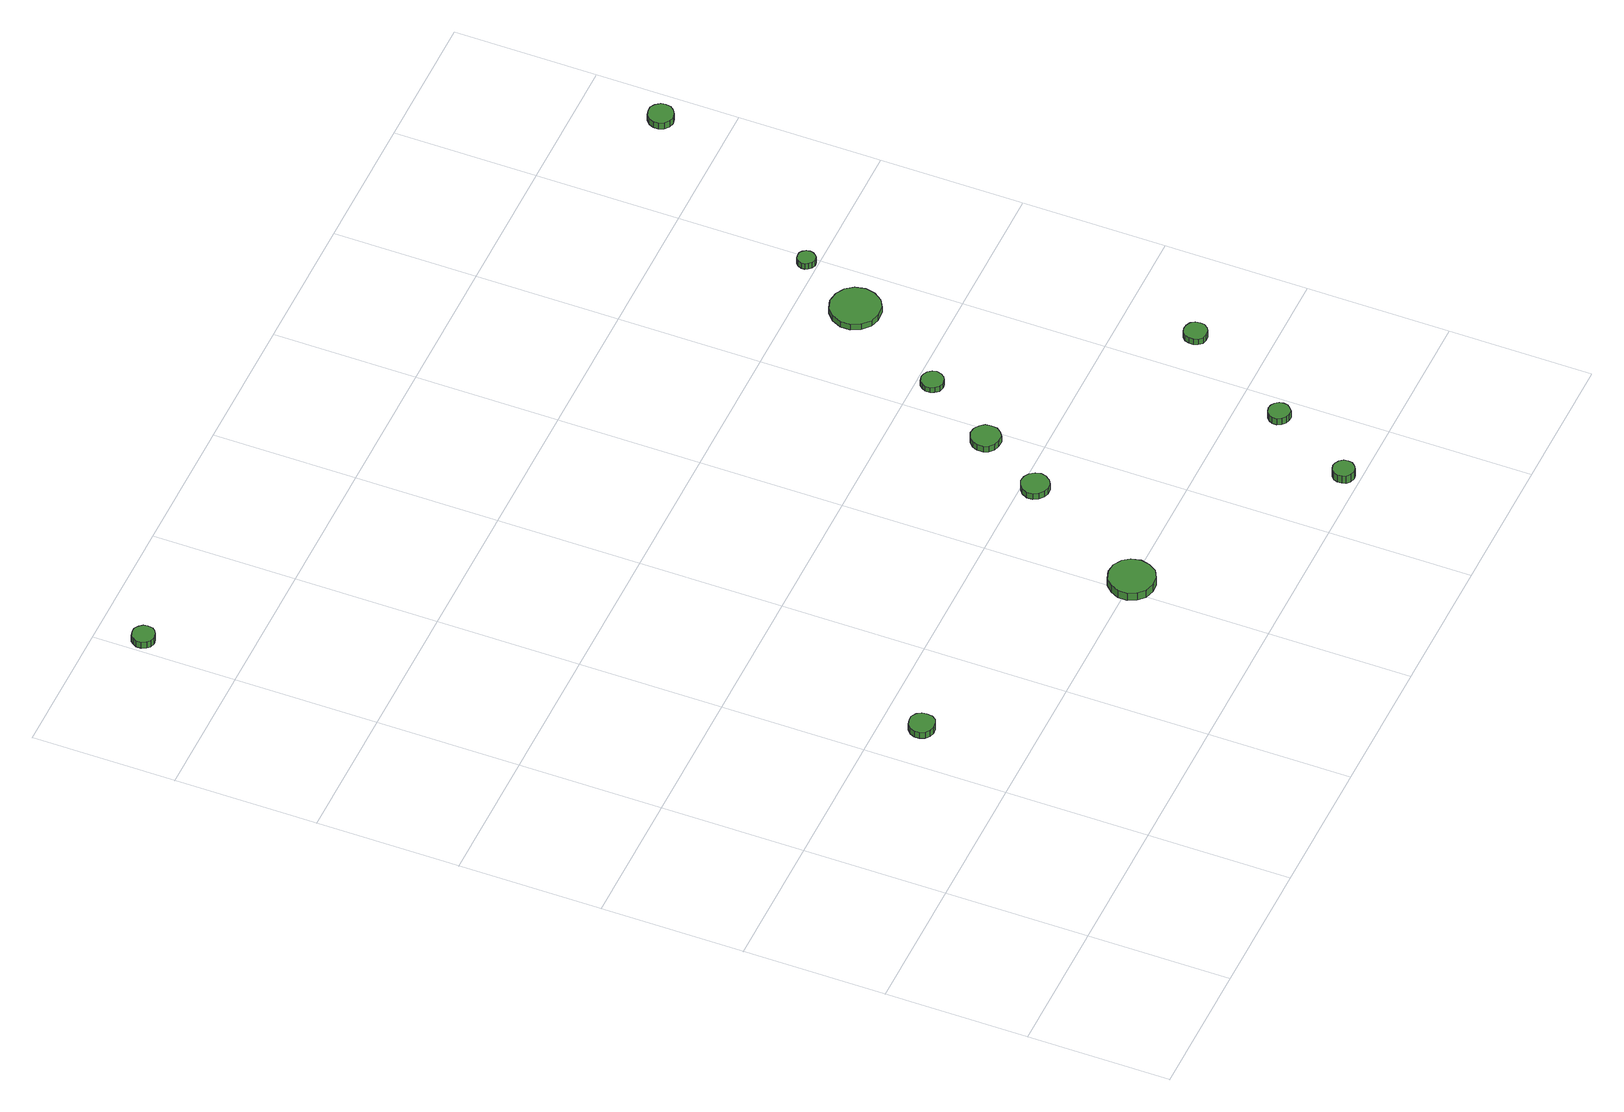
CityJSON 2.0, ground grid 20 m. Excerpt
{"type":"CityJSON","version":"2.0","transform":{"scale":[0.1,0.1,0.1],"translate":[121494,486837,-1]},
"CityObjects":{
"tree1":{"type":"SolitaryVegetationObject","attributes":{"function":"something"},"geometry":[{"type":"MultiSurface","lod":"1","boundaries":[[[0,1,2,3,4,5,6,7,8,9,10,11,12,13,14]],[[15,16,17,18,19,20,21,22,23,24,25,26,27,28,29]],[[0,29,28,1]],[[1,28,27,2]],[[2,27,26,3]],[[3,26,25,4]],[[4,25,24,5]],[[5,24,23,6]],[[6,23,22,7]],[[7,22,21,8]],[[8,21,20,9]],[[9,20,19,10]],[[10,19,18,11]],[[11,18,17,12]],[[12,17,16,13]],[[13,16,15,14]],[[14,15,29,0]]]}]},
"tree2":{"type":"SolitaryVegetationObject","attributes":{"function":"something"},"geometry":[{"type":"MultiSurface","lod":"1","boundaries":[[[30,31,32,33,34,35,36,37,38,39,40,41,42,43,44]],[[45,46,47,48,49,50,51,52,53,54,55,56,57,58,59]],[[30,59,58,31]],[[31,58,57,32]],[[32,57,56,33]],[[33,56,55,34]],[[34,55,54,35]],[[35,54,53,36]],[[36,53,52,37]],[[37,52,51,38]],[[38,51,50,39]],[[39,50,49,40]],[[40,49,48,41]],[[41,48,47,42]],[[42,47,46,43]],[[43,46,45,44]],[[44,45,59,30]]]}]},
"tree3":{"type":"SolitaryVegetationObject","attributes":{"function":"something"},"geometry":[{"type":"MultiSurface","lod":"1","boundaries":[[[60,61,62,63,64,65,66,67,68,69,70,71,72,73,74]],[[75,76,77,78,79,80,81,82,83,84,85,86,87,88,89]],[[60,89,88,61]],[[61,88,87,62]],[[62,87,86,63]],[[63,86,85,64]],[[64,85,84,65]],[[65,84,83,66]],[[66,83,82,67]],[[67,82,81,68]],[[68,81,80,69]],[[69,80,79,70]],[[70,79,78,71]],[[71,78,77,72]],[[72,77,76,73]],[[73,76,75,74]],[[74,75,89,60]]]}]},
"tree4":{"type":"SolitaryVegetationObject","attributes":{"function":"something"},"geometry":[{"type":"MultiSurface","lod":"1","boundaries":[[[90,91,92,93,94,95,96,97,98,99,100,101,102,103,104]],[[105,106,107,108,109,110,111,112,113,114,115,116,117,118,119]],[[90,119,118,91]],[[91,118,117,92]],[[92,117,116,93]],[[93,116,115,94]],[[94,115,114,95]],[[95,114,113,96]],[[96,113,112,97]],[[97,112,111,98]],[[98,111,110,99]],[[99,110,109,100]],[[100,109,108,101]],[[101,108,107,102]],[[102,107,106,103]],[[103,106,105,104]],[[104,105,119,90]]]}]},
"tree5":{"type":"SolitaryVegetationObject","attributes":{"function":"something"},"geometry":[{"type":"MultiSurface","lod":"1","boundaries":[[[120,121,122,123,124,125,126,127,128,129,130,131,132,133,134]],[[135,136,137,138,139,140,141,142,143,144,145,146,147,148,149]],[[120,149,148,121]],[[121,148,147,122]],[[122,147,146,123]],[[123,146,145,124]],[[124,145,144,125]],[[125,144,143,126]],[[126,143,142,127]],[[127,142,141,128]],[[128,141,140,129]],[[129,140,139,130]],[[130,139,138,131]],[[131,138,137,132]],[[132,137,136,133]],[[133,136,135,134]],[[134,135,149,120]]]}]},
"tree6":{"type":"SolitaryVegetationObject","attributes":{"function":"something"},"geometry":[{"type":"MultiSurface","lod":"1","boundaries":[[[150,151,152,153,154,155,156,157,158,159,160,161,162,163,164]],[[165,166,167,168,169,170,171,172,173,174,175,176,177,178,179]],[[150,179,178,151]],[[151,178,177,152]],[[152,177,176,153]],[[153,176,175,154]],[[154,175,174,155]],[[155,174,173,156]],[[156,173,172,157]],[[157,172,171,158]],[[158,171,170,159]],[[159,170,169,160]],[[160,169,168,161]],[[161,168,167,162]],[[162,167,166,163]],[[163,166,165,164]],[[164,165,179,150]]]}]},
"tree7":{"type":"SolitaryVegetationObject","attributes":{"function":"something"},"geometry":[{"type":"MultiSurface","lod":"1","boundaries":[[[180,181,182,183,184,185,186,187,188,189,190,191,192,193,194]],[[195,196,197,198,199,200,201,202,203,204,205,206,207,208,209]],[[180,209,208,181]],[[181,208,207,182]],[[182,207,206,183]],[[183,206,205,184]],[[184,205,204,185]],[[185,204,203,186]],[[186,203,202,187]],[[187,202,201,188]],[[188,201,200,189]],[[189,200,199,190]],[[190,199,198,191]],[[191,198,197,192]],[[192,197,196,193]],[[193,196,195,194]],[[194,195,209,180]]]}]},
"tree8":{"type":"SolitaryVegetationObject","attributes":{"function":"something"},"geometry":[{"type":"MultiSurface","lod":"1","boundaries":[[[210,211,212,213,214,215,216,217,218,219,220,221,222,223,224]],[[225,226,227,228,229,230,231,232,233,234,235,236,237,238,239]],[[210,239,238,211]],[[211,238,237,212]],[[212,237,236,213]],[[213,236,235,214]],[[214,235,234,215]],[[215,234,233,216]],[[216,233,232,217]],[[217,232,231,218]],[[218,231,230,219]],[[219,230,229,220]],[[220,229,228,221]],[[221,228,227,222]],[[222,227,226,223]],[[223,226,225,224]],[[224,225,239,210]]]}]},
"tree9":{"type":"SolitaryVegetationObject","attributes":{"function":"something"},"geometry":[{"type":"MultiSurface","lod":"1","boundaries":[[[240,241,242,243,244,245,246,247,248,249,250,251,252,253,254]],[[255,256,257,258,259,260,261,262,263,264,265,266,267,268,269]],[[240,269,268,241]],[[241,268,267,242]],[[242,267,266,243]],[[243,266,265,244]],[[244,265,264,245]],[[245,264,263,246]],[[246,263,262,247]],[[247,262,261,248]],[[248,261,260,249]],[[249,260,259,250]],[[250,259,258,251]],[[251,258,257,252]],[[252,257,256,253]],[[253,256,255,254]],[[254,255,269,240]]]}]},
"tree10":{"type":"SolitaryVegetationObject","attributes":{"function":"something"},"geometry":[{"type":"MultiSurface","lod":"1","boundaries":[[[270,271,272,273,274,275,276,277,278,279,280,281,282,283,284]],[[285,286,287,288,289,290,291,292,293,294,295,296,297,298,299]],[[270,299,298,271]],[[271,298,297,272]],[[272,297,296,273]],[[273,296,295,274]],[[274,295,294,275]],[[275,294,293,276]],[[276,293,292,277]],[[277,292,291,278]],[[278,291,290,279]],[[279,290,289,280]],[[280,289,288,281]],[[281,288,287,282]],[[282,287,286,283]],[[283,286,285,284]],[[284,285,299,270]]]}]},
"tree11":{"type":"SolitaryVegetationObject","attributes":{"function":"something"},"geometry":[{"type":"MultiSurface","lod":"1","boundaries":[[[300,301,302,303,304,305,306,307,308,309,310,311,312,313,314]],[[315,316,317,318,319,320,321,322,323,324,325,326,327,328,329]],[[300,329,328,301]],[[301,328,327,302]],[[302,327,326,303]],[[303,326,325,304]],[[304,325,324,305]],[[305,324,323,306]],[[306,323,322,307]],[[307,322,321,308]],[[308,321,320,309]],[[309,320,319,310]],[[310,319,318,311]],[[311,318,317,312]],[[312,317,316,313]],[[313,316,315,314]],[[314,315,329,300]]]}]},
"tree12":{"type":"SolitaryVegetationObject","attributes":{"function":"something"},"geometry":[{"type":"MultiSurface","lod":"1","boundaries":[[[330,331,332,333,334,335,336,337,338,339,340,341,342,343,344]],[[345,346,347,348,349,350,351,352,353,354,355,356,357,358,359]],[[330,359,358,331]],[[331,358,357,332]],[[332,357,356,333]],[[333,356,355,334]],[[334,355,354,335]],[[335,354,353,336]],[[336,353,352,337]],[[337,352,351,338]],[[338,351,350,339]],[[339,350,349,340]],[[340,349,348,341]],[[341,348,347,342]],[[342,347,346,343]],[[343,346,345,344]],[[344,345,359,330]]]}]}
},
"vertices":[
[282,346,18],[281,353,18],[277,359,18],[270,363,18],[263,363,18],[256,361,18],[250,356,18],[247,349,18],[247,342,18],[250,335,18],[256,330,18],[263,328,18],[270,329,18],[277,332,18],[281,338,18],[281,338,7],[277,332,7],[270,329,7],[263,328,7],[256,330,7],[250,335,7],[247,342,7],[247,349,7],[250,356,7],[256,361,7],[263,363,7],[270,363,7],[277,359,7],[281,353,7],[282,346,7],
[37,1338,17],[36,1344,17],[32,1349,17],[26,1353,17],[20,1353,17],[13,1351,17],[9,1347,17],[6,1341,17],[6,1334,17],[9,1328,17],[13,1324,17],[20,1322,17],[26,1323,17],[32,1326,17],[36,1331,17],[36,1331,6],[32,1326,6],[26,1323,6],[20,1322,6],[13,1324,6],[9,1328,6],[6,1334,6],[6,1341,6],[9,1347,6],[13,1351,6],[20,1353,6],[26,1353,6],[32,1349,6],[36,1344,6],[37,1338,6],
[646,199,21],[643,212,21],[636,222,21],[624,229,21],[611,230,21],[598,226,21],[589,217,21],[583,205,21],[583,192,21],[589,180,21],[598,171,21],[611,167,21],[624,168,21],[636,175,21],[643,186,21],[643,186,8],[636,175,8],[624,168,8],[611,167,8],[598,171,8],[589,180,8],[583,192,8],[583,205,8],[589,217,8],[598,226,8],[611,230,8],[624,229,8],[636,222,8],[643,212,8],[646,199,8],
[745,381,17],[743,389,17],[738,396,17],[731,400,17],[723,401,17],[716,398,17],[710,393,17],[706,385,17],[706,377,17],[710,370,17],[716,365,17],[723,362,17],[731,363,17],[738,367,17],[743,374,17],[743,374,7],[738,367,7],[731,363,7],[723,362,7],[716,365,7],[710,370,7],[706,377,7],[706,385,7],[710,393,7],[716,398,7],[723,401,7],[731,400,7],[738,396,7],[743,389,7],[745,381,7],
[916,22,23],[915,28,23],[911,33,23],[906,36,23],[900,37,23],[894,35,23],[889,31,23],[887,25,23],[887,19,23],[889,13,23],[894,9,23],[900,7,23],[906,8,23],[911,11,23],[915,16,23],[915,16,10],[911,11,10],[906,8,10],[900,7,10],[894,9,10],[889,13,10],[887,19,10],[887,25,10],[889,31,10],[894,35,10],[900,37,10],[906,36,10],[911,33,10],[915,28,10],[916,22,10],
[800,475,17],[799,483,17],[794,489,17],[787,494,17],[778,495,17],[770,492,17],[764,486,17],[761,479,17],[761,470,17],[764,463,17],[770,457,17],[778,455,17],[787,455,17],[794,460,17],[799,466,17],[799,466,7],[794,460,7],[787,455,7],[778,455,7],[770,457,7],[764,463,7],[761,470,7],[761,479,7],[764,486,7],[770,492,7],[778,495,7],[787,494,7],[794,489,7],[799,483,7],[800,475,7],
[985,142,18],[984,148,18],[980,153,18],[975,156,18],[969,157,18],[963,155,18],[958,151,18],[955,145,18],[955,139,18],[958,133,18],[963,129,18],[969,127,18],[975,127,18],[980,131,18],[984,136,18],[984,136,7],[980,131,7],[975,127,7],[969,127,7],[963,129,7],[958,133,7],[955,139,7],[955,145,7],[958,151,7],[963,155,7],[969,157,7],[975,156,7],[980,153,7],[984,148,7],[985,142,7],
[865,579,16],[863,585,16],[859,590,16],[854,593,16],[848,594,16],[841,592,16],[837,588,16],[834,582,16],[834,575,16],[837,570,16],[841,565,16],[848,563,16],[854,564,16],[859,567,16],[863,572,16],[863,572,7],[859,567,7],[854,564,7],[848,563,7],[841,565,7],[837,570,7],[834,575,7],[834,582,7],[837,588,7],[841,592,7],[848,594,7],[854,593,7],[859,590,7],[863,585,7],[865,579,7],
[968,723,16],[965,737,16],[957,748,16],[945,755,16],[930,757,16],[917,753,16],[906,743,16],[900,730,16],[900,716,16],[906,703,16],[917,693,16],[930,689,16],[945,690,16],[957,697,16],[965,709,16],[965,709,6],[957,697,6],[945,690,6],[930,689,6],[917,693,6],[906,703,6],[900,716,6],[900,730,6],[906,743,6],[917,753,6],[930,757,6],[945,755,6],[957,748,6],[965,737,6],[968,723,6],
[1079,299,17],[1078,306,17],[1074,311,17],[1068,314,17],[1061,315,17],[1055,313,17],[1050,308,17],[1048,302,17],[1048,296,17],[1050,290,17],[1055,285,17],[1061,283,17],[1068,284,17],[1074,287,17],[1078,293,17],[1078,293,7],[1074,287,7],[1068,284,7],[1061,283,7],[1055,285,7],[1050,290,7],[1048,296,7],[1048,302,7],[1050,308,7],[1055,313,7],[1061,315,7],[1068,314,7],[1074,311,7],[1078,306,7],[1079,299,7],
[1003,816,16],[1002,821,16],[999,825,16],[995,828,16],[990,828,16],[985,827,16],[981,823,16],[979,818,16],[979,813,16],[981,809,16],[985,805,16],[990,803,16],[995,804,16],[999,807,16],[1002,811,16],[1002,811,6],[999,807,6],[995,804,6],[990,803,6],[985,805,6],[981,809,6],[979,813,6],[979,818,6],[981,823,6],[985,827,6],[990,828,6],[995,828,6],[999,825,6],[1002,821,6],[1003,816,6],
[1176,1092,17],[1175,1099,17],[1170,1105,17],[1164,1109,17],[1157,1109,17],[1150,1107,17],[1144,1102,17],[1141,1095,17],[1141,1088,17],[1144,1081,17],[1150,1076,17],[1157,1074,17],[1164,1075,17],[1170,1079,17],[1175,1085,17],[1175,1085,6],[1170,1079,6],[1164,1075,6],[1157,1074,6],[1150,1076,6],[1144,1081,6],[1141,1088,6],[1141,1095,6],[1144,1102,6],[1150,1107,6],[1157,1109,6],[1164,1109,6],[1170,1105,6],[1175,1099,6],[1176,1092,6]
]}
